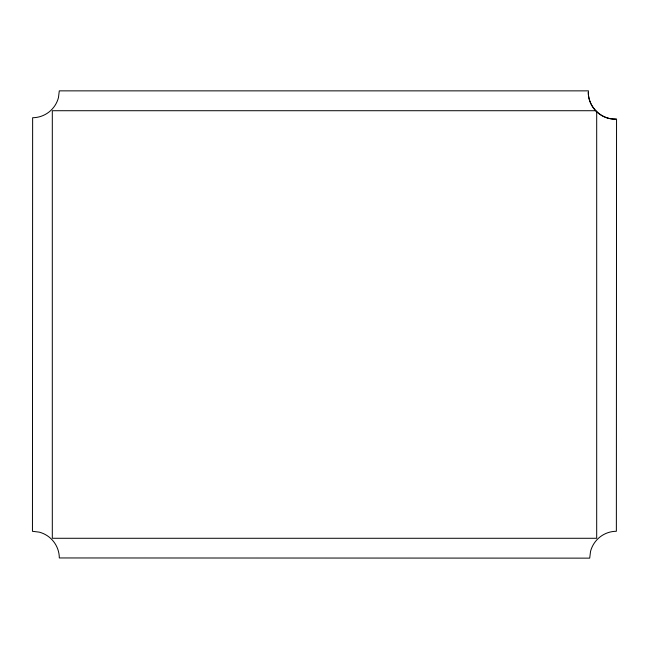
<?xml version="1.0" encoding="UTF-8"?>
<svg xmlns="http://www.w3.org/2000/svg" width="649" height="649" viewBox="0 0 649 649"><rect width="100%" height="100%" fill="white"/><g stroke="black" fill="none" stroke-linecap="round" stroke-linejoin="round"><path stroke-width="0.97" d="M588.302 92.474L588.505 90.86L59.294 90.86L58.451 97.634A26.869 26.869 0 0 1 32.637 117.729L32.45 531.296L39.224 532.139A26.869 26.869 0 0 1 59.319 557.953L589.706 558.14L590.549 551.366A26.869 26.869 0 0 1 616.363 531.271L616.55 118.986C601.793 120.195 588.278 107.199 588.302 92.474A26.869 26.869 0 0 0 615.366 119.156M595.766 110.719L52.309 110.719L52.309 538.281L596.691 538.281L596.691 111.709"/></g></svg>
